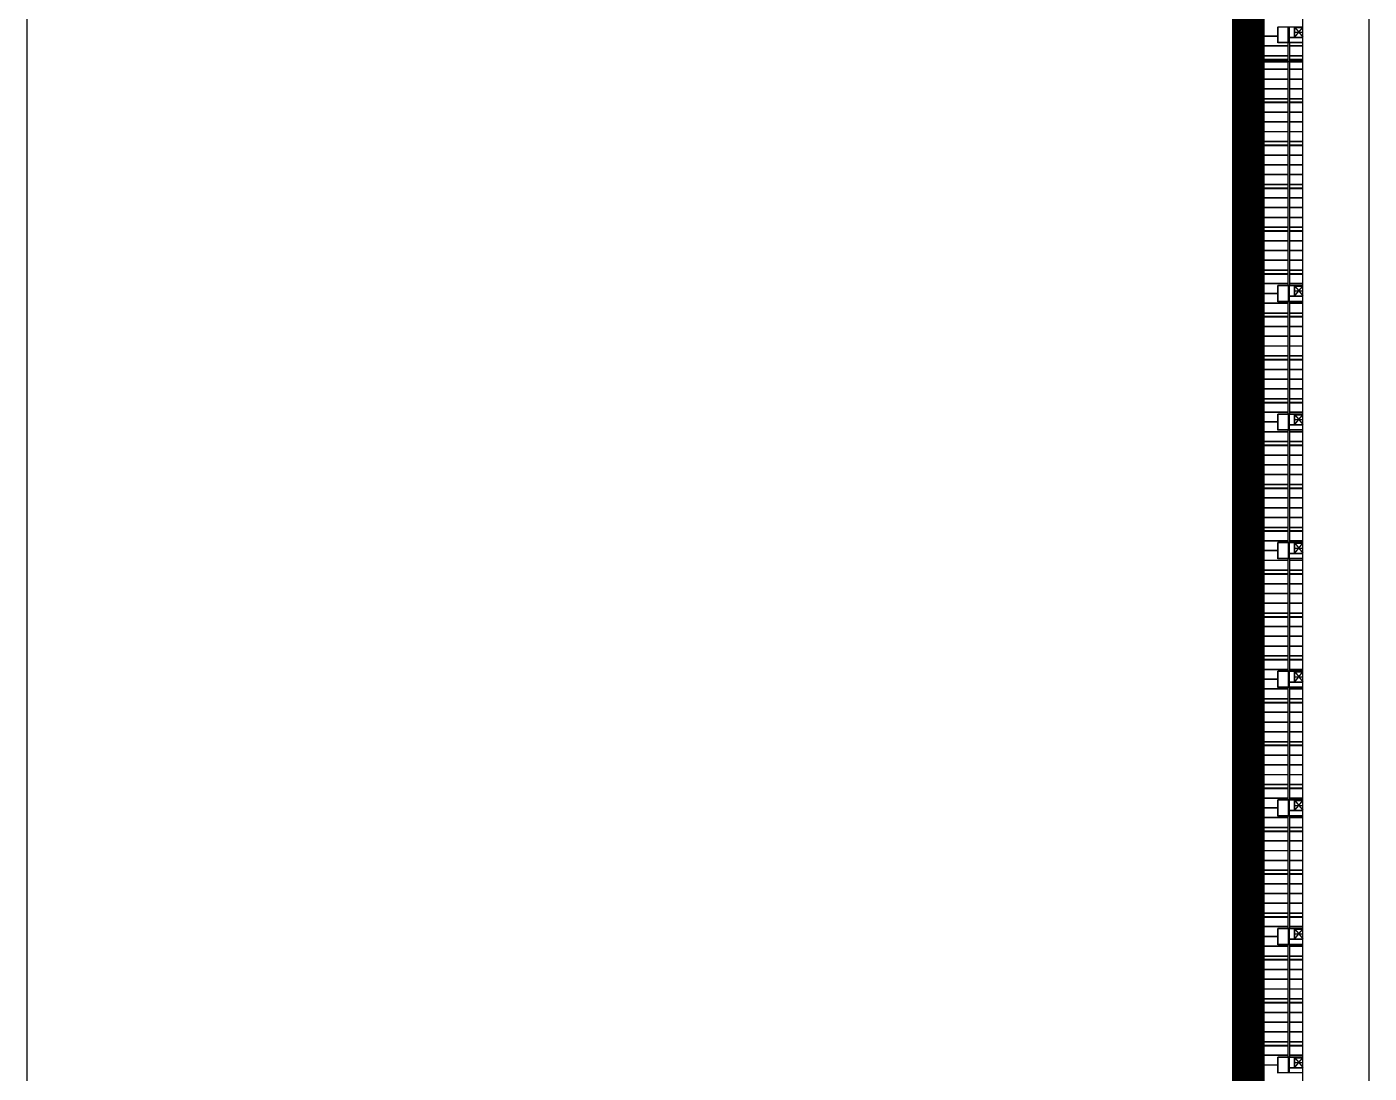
# Model space of a CAD drawing. Header units: millimetres. Extents: x -1 to 12300, y -1929 to 2470.
# Drawn here: x 5583.2 to 5995.7, y -1035.4 to -714 of the extents above; entities that cross this region are included whole.
import ezdxf

# ---------------------------------------------------------------- set-up
doc = ezdxf.new("R2010")
doc.units = ezdxf.units.MM
for name, color, linetype in [('05C', 1, 'Continuous'), ('_alçat', 7, 'Continuous'), ('_alçat2', 7, 'Continuous')]:
    doc.layers.add(name, color=color, linetype=linetype)
doc.layers.add('viewport', color=241, linetype='Continuous', plot=False)

msp = doc.modelspace()

# ---------------------------------------------------------------- hatches: boundary and pattern name
at = {"layer": '_alçat'}
h = msp.add_hatch(dxfattribs=at)
h.set_pattern_fill('ANSI31', color=256, scale=0.09, angle=135)
h.set_pattern_definition([(270, (5957.7267, -700.95593), (0.28575, -1e-16), [])])
h.paths.add_polyline_path([(5953.855, -451.773), (5953.855, -724.613), (5959.622, -724.613), (5959.622, -451.773)])
h = msp.add_hatch(dxfattribs=at)
h.set_pattern_fill('ANSI31', color=256, scale=0.09, angle=45)
h.set_pattern_definition([(180, (5961.5616, -691.58627), (-7e-17, -0.28575), [])])
h.paths.add_polyline_path([(5959.622, -451.773), (5959.622, -724.613), (5963.448, -724.613), (5963.448, -451.773)])
h = msp.add_hatch(dxfattribs=at)
h.set_pattern_fill('ANSI31', color=256, scale=0.09, angle=135)
h.set_pattern_definition([(270, (5957.7267, -753.95069), (0.28575, -8e-17), [])])
h.paths.add_polyline_path([(5953.855, -763.52), (5959.622, -763.52), (5959.622, -724.613), (5953.855, -724.613)])
h = msp.add_hatch(dxfattribs=at)
h.set_pattern_fill('ANSI31', color=256, scale=0.09, angle=45)
h.set_pattern_definition([(180, (5961.5616, -744.58103), (-6e-17, -0.28575), [])])
h.paths.add_polyline_path([(5959.622, -763.52), (5963.448, -763.52), (5963.448, -724.613), (5959.622, -724.613)])
h = msp.add_hatch(dxfattribs=at)
h.set_pattern_fill('ANSI31', color=256, scale=0.09, angle=135)
h.set_pattern_definition([(270, (5957.7267, -793.45068), (0.28575, -8e-17), [])])
h.paths.add_polyline_path([(5953.855, -803.02), (5959.622, -803.02), (5959.622, -763.52), (5953.855, -763.52)])
h = msp.add_hatch(dxfattribs=at)
h.set_pattern_fill('ANSI31', color=256, scale=0.09, angle=45)
h.set_pattern_definition([(180, (5961.5616, -784.08102), (-6e-17, -0.28575), [])])
h.paths.add_polyline_path([(5959.622, -803.02), (5963.448, -803.02), (5963.448, -763.52), (5959.622, -763.52)])
h = msp.add_hatch(dxfattribs=at)
h.set_pattern_fill('ANSI31', color=256, scale=0.09, angle=135)
h.set_pattern_definition([(270, (5957.7267, -832.95067), (0.28575, -8e-17), [])])
h.paths.add_polyline_path([(5953.855, -842.52), (5959.622, -842.52), (5959.622, -803.02), (5953.855, -803.02)])
h = msp.add_hatch(dxfattribs=at)
h.set_pattern_fill('ANSI31', color=256, scale=0.09, angle=45)
h.set_pattern_definition([(180, (5961.5616, -823.581), (-6e-17, -0.28575), [])])
h.paths.add_polyline_path([(5959.622, -842.52), (5963.448, -842.52), (5963.448, -803.02), (5959.622, -803.02)])
h = msp.add_hatch(dxfattribs=at)
h.set_pattern_fill('ANSI31', color=256, scale=0.09, angle=135)
h.set_pattern_definition([(270, (5957.7267, -872.45067), (0.28575, -8e-17), [])])
h.paths.add_polyline_path([(5953.855, -882.02), (5959.622, -882.02), (5959.622, -842.52), (5953.855, -842.52)])
h = msp.add_hatch(dxfattribs=at)
h.set_pattern_fill('ANSI31', color=256, scale=0.09, angle=45)
h.set_pattern_definition([(180, (5961.5616, -863.081), (-6e-17, -0.28575), [])])
h.paths.add_polyline_path([(5959.622, -882.02), (5963.448, -882.02), (5963.448, -842.52), (5959.622, -842.52)])
h = msp.add_hatch(dxfattribs=at)
h.set_pattern_fill('ANSI31', color=256, scale=0.09, angle=135)
h.set_pattern_definition([(270, (5957.7267, -911.95066), (0.28575, -8e-17), [])])
h.paths.add_polyline_path([(5953.855, -921.52), (5959.622, -921.52), (5959.622, -882.02), (5953.855, -882.02)])
h = msp.add_hatch(dxfattribs=at)
h.set_pattern_fill('ANSI31', color=256, scale=0.09, angle=45)
h.set_pattern_definition([(180, (5961.5616, -902.581), (-6e-17, -0.28575), [])])
h.paths.add_polyline_path([(5959.622, -921.52), (5963.448, -921.52), (5963.448, -882.02), (5959.622, -882.02)])
h = msp.add_hatch(dxfattribs=at)
h.set_pattern_fill('ANSI31', color=256, scale=0.09, angle=135)
h.set_pattern_definition([(270, (5957.7267, -951.45065), (0.28575, -8e-17), [])])
h.paths.add_polyline_path([(5953.855, -961.02), (5959.622, -961.02), (5959.622, -921.52), (5953.855, -921.52)])
h = msp.add_hatch(dxfattribs=at)
h.set_pattern_fill('ANSI31', color=256, scale=0.09, angle=45)
h.set_pattern_definition([(180, (5961.5616, -942.081), (-6e-17, -0.28575), [])])
h.paths.add_polyline_path([(5959.622, -961.02), (5963.448, -961.02), (5963.448, -921.52), (5959.622, -921.52)])
h = msp.add_hatch(dxfattribs=at)
h.set_pattern_fill('ANSI31', color=256, scale=0.09, angle=135)
h.set_pattern_definition([(270, (5957.7267, -990.95065), (0.28575, -8e-17), [])])
h.paths.add_polyline_path([(5953.855, -1000.52), (5959.622, -1000.52), (5959.622, -961.02), (5953.855, -961.02)])
h = msp.add_hatch(dxfattribs=at)
h.set_pattern_fill('ANSI31', color=256, scale=0.09, angle=45)
h.set_pattern_definition([(180, (5961.5616, -981.581), (-6e-17, -0.28575), [])])
h.paths.add_polyline_path([(5959.622, -1000.52), (5963.448, -1000.52), (5963.448, -961.02), (5959.622, -961.02)])
h = msp.add_hatch(dxfattribs=at)
h.set_pattern_fill('ANSI31', color=256, scale=0.09, angle=135)
h.set_pattern_definition([(270, (5957.7267, -1030.45064), (0.28575, -8e-17), [])])
h.paths.add_polyline_path([(5953.855, -1040.02), (5959.622, -1040.02), (5959.622, -1000.52), (5953.855, -1000.52)])
h = msp.add_hatch(dxfattribs=at)
h.set_pattern_fill('ANSI31', color=256, scale=0.09, angle=45)
h.set_pattern_definition([(180, (5961.5616, -1021.08098), (-6e-17, -0.28575), [])])
h.paths.add_polyline_path([(5959.622, -1040.02), (5963.448, -1040.02), (5963.448, -1000.52), (5959.622, -1000.52)])

# ---------------------------------------------------------------- linework, layer by layer
at = {"layer": '05C'}
for p, q in [((5975.355, -1295.255), (5975.355, -441.11)), ((5953.855, -724.613), (5975.355, -724.613))]:
    msp.add_line(p, q, dxfattribs=at)
at = {"layer": '_alçat'}
for p, q in [((5971.155, -717.281), (5975.355, -717.281)), ((5972.755, -717.181), (5972.755, -714.069)), ((5972.855, -717.181), (5972.855, -714.169)), ((5972.855, -714.169), (5974.105, -715.675)), ((5972.855, -715.675), (5975.355, -715.675)), ((5972.855, -717.181), (5974.105, -715.675)), ((5974.105, -715.675), (5975.355, -714.169)), ((5974.105, -715.675), (5975.355, -717.181)), ((5972.755, -793.437), (5975.355, -793.437)), ((5972.755, -796.649), (5972.755, -793.537)), ((5972.855, -796.649), (5972.855, -793.637)), ((5972.855, -793.637), (5974.105, -795.143)), ((5972.855, -795.143), (5975.355, -795.143)), ((5972.855, -796.649), (5974.105, -795.143)), ((5974.105, -795.143), (5975.355, -793.637)), ((5974.105, -795.143), (5975.355, -796.649)), ((5971.155, -796.749), (5975.355, -796.749)), ((5972.755, -832.937), (5975.355, -832.937)), ((5972.755, -836.149), (5972.755, -833.037)), ((5972.855, -836.149), (5972.855, -833.137)), ((5972.855, -833.137), (5974.105, -834.643)), ((5974.105, -834.643), (5975.355, -833.137)), ((5971.155, -836.249), (5975.355, -836.249)), ((5972.855, -834.643), (5975.355, -834.643)), ((5972.855, -836.149), (5974.105, -834.643)), ((5974.105, -834.643), (5975.355, -836.149)), ((5972.755, -872.437), (5975.355, -872.437)), ((5972.755, -875.649), (5972.755, -872.537)), ((5972.855, -875.649), (5972.855, -872.637)), ((5972.855, -872.637), (5974.105, -874.143)), ((5972.855, -874.143), (5975.355, -874.143)), ((5972.855, -875.649), (5974.105, -874.143)), ((5974.105, -874.143), (5975.355, -872.637)), ((5974.105, -874.143), (5975.355, -875.649)), ((5971.155, -875.749), (5975.355, -875.749)), ((5971.155, -915.249), (5975.355, -915.249)), ((5972.755, -911.937), (5975.355, -911.937)), ((5972.755, -915.149), (5972.755, -912.037)), ((5972.855, -915.149), (5972.855, -912.137)), ((5972.855, -912.137), (5974.105, -913.643)), ((5972.855, -913.643), (5975.355, -913.643)), ((5972.855, -915.149), (5974.105, -913.643)), ((5974.105, -913.643), (5975.355, -912.137)), ((5974.105, -913.643), (5975.355, -915.149)), ((5972.755, -951.437), (5975.355, -951.437)), ((5972.755, -954.649), (5972.755, -951.537)), ((5972.855, -954.649), (5972.855, -951.637)), ((5972.855, -951.637), (5974.105, -953.143)), ((5974.105, -953.143), (5975.355, -951.637)), ((5971.155, -954.749), (5975.355, -954.749)), ((5972.855, -953.143), (5975.355, -953.143)), ((5972.855, -954.649), (5974.105, -953.143)), ((5974.105, -953.143), (5975.355, -954.649)), ((5972.755, -990.937), (5975.355, -990.937)), ((5972.755, -994.149), (5972.755, -991.037)), ((5972.855, -994.149), (5972.855, -991.137)), ((5972.855, -991.137), (5974.105, -992.643)), ((5972.855, -992.643), (5975.355, -992.643)), ((5972.855, -994.149), (5974.105, -992.643)), ((5974.105, -992.643), (5975.355, -991.137)), ((5974.105, -992.643), (5975.355, -994.149)), ((5971.155, -994.249), (5975.355, -994.249)), ((5972.755, -1030.437), (5975.355, -1030.437)), ((5972.755, -1033.649), (5972.755, -1030.537)), ((5972.855, -1033.649), (5972.855, -1030.637)), ((5972.855, -1030.637), (5974.105, -1032.143)), ((5974.105, -1032.143), (5975.355, -1030.637)), ((5971.155, -1033.749), (5975.355, -1033.749)), ((5972.855, -1032.143), (5975.355, -1032.143)), ((5972.855, -1033.649), (5974.105, -1032.143)), ((5974.105, -1032.143), (5975.355, -1033.649))]:
    msp.add_line(p, q, dxfattribs=at)
at = {"layer": '_alçat2'}
for p, q in [((5953.855, -724.613), (5953.855, -451.773)), ((5959.622, -724.613), (5959.622, -451.773)), ((5963.448, -724.613), (5963.448, -451.773)), ((5967.655, -716.887), (5963.448, -716.887)), ((5967.655, -716.937), (5963.448, -716.937)), ((5967.655, -716.987), (5963.448, -716.987)), ((5967.655, -718.969), (5967.655, -713.969)), ((5975.355, -714.069), (5967.755, -714.069)), ((5967.755, -718.869), (5967.755, -714.069)), ((5970.855, -714.069), (5970.855, -718.869)), ((5970.855, -718.869), (5970.855, -714.069)), ((5971.155, -714.069), (5971.155, -718.869)), ((5971.155, -717.181), (5975.355, -717.181)), ((5972.855, -714.069), (5975.355, -714.069)), ((5972.855, -714.169), (5975.355, -714.169)), ((5970.855, -719.879), (5963.448, -719.879)), ((5970.855, -719.929), (5963.448, -719.929)), ((5970.855, -719.979), (5963.448, -719.979)), ((5975.355, -718.969), (5967.655, -718.969)), ((5975.355, -718.869), (5967.755, -718.869)), ((5970.855, -724.613), (5970.855, -718.969)), ((5971.355, -724.613), (5971.355, -718.969)), ((5975.355, -719.879), (5971.355, -719.879)), ((5975.355, -719.929), (5971.355, -719.929)), ((5975.355, -719.979), (5971.355, -719.979)), ((5953.855, -763.52), (5953.855, -724.02)), ((5959.622, -763.52), (5959.622, -724.02)), ((5970.855, -722.92), (5963.448, -722.92)), ((5970.855, -723.02), (5963.448, -723.02)), ((5963.448, -763.52), (5963.448, -724.02)), ((5963.448, -724.02), (5963.448, -724.02)), ((5970.855, -724.02), (5963.448, -724.02)), ((5963.448, -724.02), (5970.855, -724.02)), ((5963.448, -724.12), (5970.855, -724.12)), ((5970.855, -724.513), (5963.448, -724.513)), ((5970.855, -724.613), (5963.448, -724.613)), ((5963.448, -724.713), (5970.855, -724.713)), ((5970.855, -753.937), (5970.855, -724.02)), ((5975.355, -722.92), (5971.355, -722.92)), ((5975.355, -723.02), (5971.355, -723.02)), ((5971.355, -758.937), (5971.355, -724.02)), ((5975.355, -724.02), (5971.355, -724.02)), ((5971.355, -724.02), (5975.355, -724.02)), ((5971.355, -724.12), (5975.355, -724.12)), ((5975.355, -724.513), (5971.355, -724.513)), ((5975.355, -724.613), (5971.355, -724.613)), ((5971.355, -724.713), (5975.355, -724.713)), ((5970.855, -727.062), (5963.448, -727.062)), ((5970.855, -727.112), (5963.448, -727.112)), ((5970.855, -727.162), (5963.448, -727.162)), ((5970.855, -730.054), (5963.448, -730.054)), ((5970.855, -730.104), (5963.448, -730.104)), ((5975.355, -727.062), (5971.355, -727.062)), ((5975.355, -727.112), (5971.355, -727.112)), ((5975.355, -727.162), (5971.355, -727.162)), ((5975.355, -730.054), (5971.355, -730.054)), ((5975.355, -730.104), (5971.355, -730.104)), ((5970.855, -730.154), (5963.448, -730.154)), ((5970.855, -733.045), (5963.448, -733.045)), ((5970.855, -733.095), (5963.448, -733.095)), ((5970.855, -733.145), (5963.448, -733.145)), ((5975.355, -730.154), (5971.355, -730.154)), ((5975.355, -733.045), (5971.355, -733.045)), ((5975.355, -733.095), (5971.355, -733.095)), ((5975.355, -733.145), (5971.355, -733.145)), ((5970.855, -736.087), (5963.448, -736.087)), ((5970.855, -736.187), (5963.448, -736.187)), ((5970.855, -737.187), (5963.448, -737.187)), ((5963.448, -737.287), (5970.855, -737.287)), ((5975.355, -736.087), (5971.355, -736.087)), ((5975.355, -736.187), (5971.355, -736.187)), ((5975.355, -737.187), (5971.355, -737.187)), ((5971.355, -737.287), (5975.355, -737.287)), ((5970.855, -740.229), (5963.448, -740.229)), ((5970.855, -740.279), (5963.448, -740.279)), ((5970.855, -740.329), (5963.448, -740.329)), ((5975.355, -740.229), (5971.355, -740.229)), ((5975.355, -740.279), (5971.355, -740.279)), ((5975.355, -740.329), (5971.355, -740.329)), ((5970.855, -743.22), (5963.448, -743.22)), ((5970.855, -743.27), (5963.448, -743.27)), ((5970.855, -743.32), (5963.448, -743.32)), ((5970.855, -746.212), (5963.448, -746.212)), ((5970.855, -746.262), (5963.448, -746.262)), ((5970.855, -746.312), (5963.448, -746.312)), ((5975.355, -743.22), (5971.355, -743.22)), ((5975.355, -743.27), (5971.355, -743.27)), ((5975.355, -743.32), (5971.355, -743.32)), ((5975.355, -746.212), (5971.355, -746.212)), ((5975.355, -746.262), (5971.355, -746.262)), ((5975.355, -746.312), (5971.355, -746.312)), ((5970.855, -749.254), (5963.448, -749.254)), ((5970.855, -749.354), (5963.448, -749.354)), ((5970.855, -750.354), (5963.448, -750.354)), ((5963.448, -750.354), (5970.855, -750.354)), ((5963.448, -750.454), (5970.855, -750.454)), ((5975.355, -749.254), (5971.355, -749.254)), ((5975.355, -749.354), (5971.355, -749.354)), ((5975.355, -750.354), (5971.355, -750.354)), ((5971.355, -750.354), (5975.355, -750.354)), ((5971.355, -750.454), (5975.355, -750.454)), ((5970.855, -753.395), (5963.448, -753.395)), ((5970.855, -753.445), (5963.448, -753.445)), ((5970.855, -753.495), (5963.448, -753.495)), ((5970.855, -763.52), (5970.855, -753.937)), ((5975.355, -753.395), (5971.355, -753.395)), ((5975.355, -753.445), (5971.355, -753.445)), ((5975.355, -753.495), (5971.355, -753.495)), ((5970.855, -756.387), (5963.448, -756.387)), ((5970.855, -756.437), (5963.448, -756.437)), ((5970.855, -756.487), (5963.448, -756.487)), ((5975.355, -756.387), (5971.355, -756.387)), ((5975.355, -756.437), (5971.355, -756.437)), ((5975.355, -756.487), (5971.355, -756.487)), ((5971.355, -763.52), (5971.355, -758.937)), ((5970.855, -759.379), (5963.448, -759.379)), ((5970.855, -759.429), (5963.448, -759.429)), ((5970.855, -759.479), (5963.448, -759.479)), ((5970.855, -762.42), (5963.448, -762.42)), ((5970.855, -762.52), (5963.448, -762.52)), ((5970.855, -762.52), (5963.448, -762.52)), ((5975.355, -759.379), (5971.355, -759.379)), ((5975.355, -759.429), (5971.355, -759.429)), ((5975.355, -759.479), (5971.355, -759.479)), ((5975.355, -762.42), (5971.355, -762.42)), ((5975.355, -762.52), (5971.355, -762.52)), ((5975.355, -762.52), (5971.355, -762.52)), ((5953.855, -803.02), (5953.855, -763.52)), ((5959.622, -803.02), (5959.622, -763.52)), ((5963.448, -803.02), (5963.448, -763.52)), ((5963.448, -763.52), (5963.448, -763.52)), ((5970.855, -763.52), (5963.448, -763.52)), ((5963.448, -763.62), (5970.855, -763.62)), ((5970.855, -766.562), (5963.448, -766.562)), ((5970.855, -766.612), (5963.448, -766.612)), ((5970.855, -766.662), (5963.448, -766.662)), ((5970.855, -793.437), (5970.855, -763.52)), ((5975.355, -763.52), (5971.355, -763.52)), ((5971.355, -793.437), (5971.355, -763.52)), ((5971.355, -763.62), (5975.355, -763.62)), ((5975.355, -766.562), (5971.355, -766.562)), ((5975.355, -766.612), (5971.355, -766.612)), ((5975.355, -766.662), (5971.355, -766.662)), ((5970.855, -769.554), (5963.448, -769.554)), ((5970.855, -769.604), (5963.448, -769.604)), ((5970.855, -769.654), (5963.448, -769.654)), ((5975.355, -769.554), (5971.355, -769.554)), ((5975.355, -769.604), (5971.355, -769.604)), ((5975.355, -769.654), (5971.355, -769.654)), ((5970.855, -772.545), (5963.448, -772.545)), ((5970.855, -772.595), (5963.448, -772.595)), ((5970.855, -772.645), (5963.448, -772.645)), ((5975.355, -772.545), (5971.355, -772.545)), ((5975.355, -772.595), (5971.355, -772.595)), ((5975.355, -772.645), (5971.355, -772.645)), ((5970.855, -775.587), (5963.448, -775.587)), ((5970.855, -775.687), (5963.448, -775.687)), ((5970.855, -776.687), (5963.448, -776.687)), ((5963.448, -776.787), (5970.855, -776.787)), ((5975.355, -775.587), (5971.355, -775.587)), ((5975.355, -775.687), (5971.355, -775.687)), ((5975.355, -776.687), (5971.355, -776.687)), ((5971.355, -776.787), (5975.355, -776.787)), ((5970.855, -779.729), (5963.448, -779.729)), ((5970.855, -779.779), (5963.448, -779.779)), ((5970.855, -779.829), (5963.448, -779.829)), ((5970.855, -782.72), (5963.448, -782.72)), ((5970.855, -782.77), (5963.448, -782.77)), ((5970.855, -782.82), (5963.448, -782.82)), ((5975.355, -779.729), (5971.355, -779.729)), ((5975.355, -779.779), (5971.355, -779.779)), ((5975.355, -779.829), (5971.355, -779.829)), ((5975.355, -782.72), (5971.355, -782.72)), ((5975.355, -782.77), (5971.355, -782.77)), ((5975.355, -782.82), (5971.355, -782.82)), ((5970.855, -785.712), (5963.448, -785.712)), ((5970.855, -785.762), (5963.448, -785.762)), ((5970.855, -785.812), (5963.448, -785.812)), ((5975.355, -785.712), (5971.355, -785.712)), ((5975.355, -785.762), (5971.355, -785.762)), ((5975.355, -785.812), (5971.355, -785.812)), ((5970.855, -788.754), (5963.448, -788.754)), ((5970.855, -788.854), (5963.448, -788.854)), ((5970.855, -789.854), (5963.448, -789.854)), ((5963.448, -789.854), (5970.855, -789.854)), ((5963.448, -789.954), (5970.855, -789.954)), ((5975.355, -788.754), (5971.355, -788.754)), ((5975.355, -788.854), (5971.355, -788.854)), ((5975.355, -789.854), (5971.355, -789.854)), ((5971.355, -789.854), (5975.355, -789.854)), ((5971.355, -789.954), (5975.355, -789.954)), ((5970.855, -792.895), (5963.448, -792.895)), ((5970.855, -792.945), (5963.448, -792.945)), ((5970.855, -792.995), (5963.448, -792.995)), ((5967.655, -795.887), (5963.448, -795.887)), ((5967.655, -795.937), (5963.448, -795.937)), ((5967.655, -795.987), (5963.448, -795.987)), ((5975.355, -793.437), (5967.655, -793.437)), ((5967.655, -798.437), (5967.655, -793.437)), ((5975.355, -793.537), (5967.755, -793.537)), ((5967.755, -798.337), (5967.755, -793.537)), ((5970.855, -793.537), (5970.855, -798.337)), ((5971.155, -793.537), (5971.155, -798.337)), ((5975.355, -792.895), (5971.355, -792.895)), ((5975.355, -792.945), (5971.355, -792.945)), ((5975.355, -792.995), (5971.355, -792.995)), ((5972.855, -793.537), (5975.355, -793.537)), ((5972.855, -793.637), (5975.355, -793.637)), ((5970.855, -798.879), (5963.448, -798.879)), ((5970.855, -798.929), (5963.448, -798.929)), ((5970.855, -798.979), (5963.448, -798.979)), ((5975.355, -798.437), (5967.655, -798.437)), ((5975.355, -798.337), (5967.755, -798.337)), ((5970.855, -803.02), (5970.855, -798.437)), ((5971.155, -796.649), (5975.355, -796.649)), ((5971.355, -803.02), (5971.355, -798.437)), ((5975.355, -798.879), (5971.355, -798.879)), ((5975.355, -798.929), (5971.355, -798.929)), ((5975.355, -798.979), (5971.355, -798.979)), ((5953.855, -842.52), (5953.855, -803.02)), ((5959.622, -842.52), (5959.622, -803.02)), ((5970.855, -801.92), (5963.448, -801.92)), ((5970.855, -802.02), (5963.448, -802.02)), ((5970.855, -802.02), (5963.448, -802.02)), ((5963.448, -842.52), (5963.448, -803.02)), ((5963.448, -803.02), (5963.448, -803.02)), ((5970.855, -803.02), (5963.448, -803.02)), ((5963.448, -803.12), (5970.855, -803.12)), ((5970.855, -832.937), (5970.855, -803.02)), ((5975.355, -801.92), (5971.355, -801.92)), ((5975.355, -802.02), (5971.355, -802.02)), ((5975.355, -802.02), (5971.355, -802.02)), ((5975.355, -803.02), (5971.355, -803.02)), ((5971.355, -832.937), (5971.355, -803.02)), ((5971.355, -803.12), (5975.355, -803.12)), ((5970.855, -806.062), (5963.448, -806.062)), ((5970.855, -806.112), (5963.448, -806.112)), ((5970.855, -806.162), (5963.448, -806.162)), ((5975.355, -806.062), (5971.355, -806.062)), ((5975.355, -806.112), (5971.355, -806.112)), ((5975.355, -806.162), (5971.355, -806.162)), ((5970.855, -809.054), (5963.448, -809.054)), ((5970.855, -809.104), (5963.448, -809.104)), ((5970.855, -809.154), (5963.448, -809.154)), ((5970.855, -812.045), (5963.448, -812.045)), ((5970.855, -812.095), (5963.448, -812.095)), ((5970.855, -812.145), (5963.448, -812.145)), ((5975.355, -809.054), (5971.355, -809.054)), ((5975.355, -809.104), (5971.355, -809.104)), ((5975.355, -809.154), (5971.355, -809.154)), ((5975.355, -812.045), (5971.355, -812.045)), ((5975.355, -812.095), (5971.355, -812.095)), ((5975.355, -812.145), (5971.355, -812.145)), ((5970.855, -815.087), (5963.448, -815.087)), ((5970.855, -815.187), (5963.448, -815.187)), ((5970.855, -816.187), (5963.448, -816.187)), ((5963.448, -816.287), (5970.855, -816.287)), ((5975.355, -815.087), (5971.355, -815.087)), ((5975.355, -815.187), (5971.355, -815.187)), ((5975.355, -816.187), (5971.355, -816.187)), ((5971.355, -816.287), (5975.355, -816.287)), ((5970.855, -819.229), (5963.448, -819.229)), ((5970.855, -819.279), (5963.448, -819.279)), ((5970.855, -819.329), (5963.448, -819.329)), ((5975.355, -819.229), (5971.355, -819.229)), ((5975.355, -819.279), (5971.355, -819.279)), ((5975.355, -819.329), (5971.355, -819.329)), ((5970.855, -822.22), (5963.448, -822.22)), ((5970.855, -822.27), (5963.448, -822.27)), ((5970.855, -822.32), (5963.448, -822.32)), ((5975.355, -822.22), (5971.355, -822.22)), ((5975.355, -822.27), (5971.355, -822.27)), ((5975.355, -822.32), (5971.355, -822.32)), ((5970.855, -825.212), (5963.448, -825.212)), ((5970.855, -825.262), (5963.448, -825.262)), ((5970.855, -825.312), (5963.448, -825.312)), ((5970.855, -828.254), (5963.448, -828.254)), ((5970.855, -828.354), (5963.448, -828.354)), ((5975.355, -825.212), (5971.355, -825.212)), ((5975.355, -825.262), (5971.355, -825.262)), ((5975.355, -825.312), (5971.355, -825.312)), ((5975.355, -828.254), (5971.355, -828.254)), ((5975.355, -828.354), (5971.355, -828.354)), ((5970.855, -829.354), (5963.448, -829.354)), ((5963.448, -829.354), (5970.855, -829.354)), ((5963.448, -829.454), (5970.855, -829.454)), ((5970.855, -832.395), (5963.448, -832.395)), ((5970.855, -832.445), (5963.448, -832.445)), ((5970.855, -832.495), (5963.448, -832.495)), ((5975.355, -832.937), (5967.655, -832.937)), ((5967.655, -837.937), (5967.655, -832.937)), ((5975.355, -833.037), (5967.755, -833.037)), ((5967.755, -837.837), (5967.755, -833.037)), ((5970.855, -833.037), (5970.855, -837.837)), ((5971.155, -833.037), (5971.155, -837.837)), ((5975.355, -829.354), (5971.355, -829.354)), ((5971.355, -829.354), (5975.355, -829.354)), ((5971.355, -829.454), (5975.355, -829.454)), ((5975.355, -832.395), (5971.355, -832.395)), ((5975.355, -832.445), (5971.355, -832.445)), ((5975.355, -832.495), (5971.355, -832.495)), ((5972.855, -833.037), (5975.355, -833.037)), ((5972.855, -833.137), (5975.355, -833.137)), ((5967.655, -835.387), (5963.448, -835.387)), ((5967.655, -835.437), (5963.448, -835.437)), ((5967.655, -835.487), (5963.448, -835.487)), ((5971.155, -836.149), (5975.355, -836.149)), ((5970.855, -838.379), (5963.448, -838.379)), ((5970.855, -838.429), (5963.448, -838.429)), ((5970.855, -838.479), (5963.448, -838.479)), ((5970.855, -841.42), (5963.448, -841.42)), ((5975.355, -837.937), (5967.655, -837.937)), ((5975.355, -837.837), (5967.755, -837.837)), ((5970.855, -842.52), (5970.855, -837.937)), ((5971.355, -842.52), (5971.355, -837.937)), ((5975.355, -838.379), (5971.355, -838.379)), ((5975.355, -838.429), (5971.355, -838.429)), ((5975.355, -838.479), (5971.355, -838.479)), ((5975.355, -841.42), (5971.355, -841.42)), ((5953.855, -882.02), (5953.855, -842.52)), ((5959.622, -882.02), (5959.622, -842.52)), ((5970.855, -841.52), (5963.448, -841.52)), ((5970.855, -841.52), (5963.448, -841.52)), ((5963.448, -882.02), (5963.448, -842.52)), ((5963.448, -842.52), (5963.448, -842.52)), ((5970.855, -842.52), (5963.448, -842.52)), ((5963.448, -842.62), (5970.855, -842.62)), ((5970.855, -845.562), (5963.448, -845.562)), ((5970.855, -845.612), (5963.448, -845.612)), ((5970.855, -872.437), (5970.855, -842.52)), ((5975.355, -841.52), (5971.355, -841.52)), ((5975.355, -841.52), (5971.355, -841.52)), ((5975.355, -842.52), (5971.355, -842.52)), ((5971.355, -872.437), (5971.355, -842.52)), ((5971.355, -842.62), (5975.355, -842.62)), ((5975.355, -845.562), (5971.355, -845.562)), ((5975.355, -845.612), (5971.355, -845.612)), ((5970.855, -845.662), (5963.448, -845.662)), ((5970.855, -848.554), (5963.448, -848.554)), ((5970.855, -848.604), (5963.448, -848.604)), ((5970.855, -848.654), (5963.448, -848.654)), ((5975.355, -845.662), (5971.355, -845.662)), ((5975.355, -848.554), (5971.355, -848.554)), ((5975.355, -848.604), (5971.355, -848.604)), ((5975.355, -848.654), (5971.355, -848.654)), ((5970.855, -851.545), (5963.448, -851.545)), ((5970.855, -851.595), (5963.448, -851.595)), ((5970.855, -851.645), (5963.448, -851.645)), ((5975.355, -851.545), (5971.355, -851.545)), ((5975.355, -851.595), (5971.355, -851.595)), ((5975.355, -851.645), (5971.355, -851.645)), ((5970.855, -854.587), (5963.448, -854.587)), ((5970.855, -854.687), (5963.448, -854.687)), ((5970.855, -855.687), (5963.448, -855.687)), ((5963.448, -855.787), (5970.855, -855.787)), ((5975.355, -854.587), (5971.355, -854.587)), ((5975.355, -854.687), (5971.355, -854.687)), ((5975.355, -855.687), (5971.355, -855.687)), ((5971.355, -855.787), (5975.355, -855.787)), ((5970.855, -858.729), (5963.448, -858.729)), ((5970.855, -858.779), (5963.448, -858.779)), ((5970.855, -858.829), (5963.448, -858.829)), ((5970.855, -861.72), (5963.448, -861.72)), ((5970.855, -861.77), (5963.448, -861.77)), ((5970.855, -861.82), (5963.448, -861.82)), ((5975.355, -858.729), (5971.355, -858.729)), ((5975.355, -858.779), (5971.355, -858.779)), ((5975.355, -858.829), (5971.355, -858.829)), ((5975.355, -861.72), (5971.355, -861.72)), ((5975.355, -861.77), (5971.355, -861.77)), ((5975.355, -861.82), (5971.355, -861.82)), ((5970.855, -864.712), (5963.448, -864.712)), ((5970.855, -864.762), (5963.448, -864.762)), ((5970.855, -864.812), (5963.448, -864.812)), ((5975.355, -864.712), (5971.355, -864.712)), ((5975.355, -864.762), (5971.355, -864.762)), ((5975.355, -864.812), (5971.355, -864.812)), ((5970.855, -867.754), (5963.448, -867.754)), ((5970.855, -867.854), (5963.448, -867.854)), ((5970.855, -868.854), (5963.448, -868.854)), ((5963.448, -868.854), (5970.855, -868.854)), ((5963.448, -868.954), (5970.855, -868.954)), ((5975.355, -867.754), (5971.355, -867.754)), ((5975.355, -867.854), (5971.355, -867.854)), ((5975.355, -868.854), (5971.355, -868.854)), ((5971.355, -868.854), (5975.355, -868.854)), ((5971.355, -868.954), (5975.355, -868.954)), ((5970.855, -871.895), (5963.448, -871.895)), ((5970.855, -871.945), (5963.448, -871.945)), ((5970.855, -871.995), (5963.448, -871.995)), ((5975.355, -872.437), (5967.655, -872.437)), ((5967.655, -877.437), (5967.655, -872.437)), ((5975.355, -872.537), (5967.755, -872.537)), ((5967.755, -877.337), (5967.755, -872.537)), ((5970.855, -872.537), (5970.855, -877.337)), ((5971.155, -872.537), (5971.155, -877.337)), ((5975.355, -871.895), (5971.355, -871.895)), ((5975.355, -871.945), (5971.355, -871.945)), ((5975.355, -871.995), (5971.355, -871.995)), ((5972.855, -872.537), (5975.355, -872.537)), ((5972.855, -872.637), (5975.355, -872.637)), ((5967.655, -874.887), (5963.448, -874.887)), ((5967.655, -874.937), (5963.448, -874.937)), ((5967.655, -874.987), (5963.448, -874.987)), ((5970.855, -877.879), (5963.448, -877.879)), ((5970.855, -877.929), (5963.448, -877.929)), ((5970.855, -877.979), (5963.448, -877.979)), ((5975.355, -877.437), (5967.655, -877.437)), ((5975.355, -877.337), (5967.755, -877.337)), ((5970.855, -882.02), (5970.855, -877.437)), ((5971.155, -875.649), (5975.355, -875.649)), ((5971.355, -882.02), (5971.355, -877.437)), ((5975.355, -877.879), (5971.355, -877.879)), ((5975.355, -877.929), (5971.355, -877.929)), ((5975.355, -877.979), (5971.355, -877.979)), ((5953.855, -921.52), (5953.855, -882.02)), ((5959.622, -921.52), (5959.622, -882.02)), ((5970.855, -880.92), (5963.448, -880.92)), ((5970.855, -881.02), (5963.448, -881.02)), ((5970.855, -881.02), (5963.448, -881.02)), ((5963.448, -921.52), (5963.448, -882.02)), ((5963.448, -882.02), (5963.448, -882.02)), ((5970.855, -882.02), (5963.448, -882.02)), ((5963.448, -882.12), (5970.855, -882.12)), ((5970.855, -911.937), (5970.855, -882.02)), ((5975.355, -880.92), (5971.355, -880.92)), ((5975.355, -881.02), (5971.355, -881.02)), ((5975.355, -881.02), (5971.355, -881.02)), ((5975.355, -882.02), (5971.355, -882.02)), ((5971.355, -911.937), (5971.355, -882.02)), ((5971.355, -882.12), (5975.355, -882.12)), ((5970.855, -885.062), (5963.448, -885.062)), ((5970.855, -885.112), (5963.448, -885.112)), ((5970.855, -885.162), (5963.448, -885.162)), ((5975.355, -885.062), (5971.355, -885.062)), ((5975.355, -885.112), (5971.355, -885.112)), ((5975.355, -885.162), (5971.355, -885.162)), ((5970.855, -888.054), (5963.448, -888.054)), ((5970.855, -888.104), (5963.448, -888.104)), ((5970.855, -888.154), (5963.448, -888.154)), ((5975.355, -888.054), (5971.355, -888.054)), ((5975.355, -888.104), (5971.355, -888.104)), ((5975.355, -888.154), (5971.355, -888.154)), ((5970.855, -891.045), (5963.448, -891.045)), ((5970.855, -891.095), (5963.448, -891.095)), ((5970.855, -891.145), (5963.448, -891.145)), ((5970.855, -894.087), (5963.448, -894.087)), ((5970.855, -894.187), (5963.448, -894.187)), ((5975.355, -891.045), (5971.355, -891.045)), ((5975.355, -891.095), (5971.355, -891.095)), ((5975.355, -891.145), (5971.355, -891.145)), ((5975.355, -894.087), (5971.355, -894.087)), ((5975.355, -894.187), (5971.355, -894.187)), ((5970.855, -895.187), (5963.448, -895.187)), ((5963.448, -895.287), (5970.855, -895.287)), ((5970.855, -898.229), (5963.448, -898.229)), ((5970.855, -898.279), (5963.448, -898.279)), ((5970.855, -898.329), (5963.448, -898.329)), ((5975.355, -895.187), (5971.355, -895.187)), ((5971.355, -895.287), (5975.355, -895.287)), ((5975.355, -898.229), (5971.355, -898.229)), ((5975.355, -898.279), (5971.355, -898.279)), ((5975.355, -898.329), (5971.355, -898.329)), ((5970.855, -901.22), (5963.448, -901.22)), ((5970.855, -901.27), (5963.448, -901.27)), ((5970.855, -901.32), (5963.448, -901.32)), ((5975.355, -901.22), (5971.355, -901.22)), ((5975.355, -901.27), (5971.355, -901.27)), ((5975.355, -901.32), (5971.355, -901.32)), ((5970.855, -904.212), (5963.448, -904.212)), ((5970.855, -904.262), (5963.448, -904.262)), ((5970.855, -904.312), (5963.448, -904.312)), ((5970.855, -907.254), (5963.448, -907.254)), ((5970.855, -907.354), (5963.448, -907.354)), ((5975.355, -904.212), (5971.355, -904.212)), ((5975.355, -904.262), (5971.355, -904.262)), ((5975.355, -904.312), (5971.355, -904.312)), ((5975.355, -907.254), (5971.355, -907.254)), ((5975.355, -907.354), (5971.355, -907.354)), ((5970.855, -908.354), (5963.448, -908.354)), ((5963.448, -908.354), (5970.855, -908.354)), ((5963.448, -908.454), (5970.855, -908.454)), ((5970.855, -911.395), (5963.448, -911.395)), ((5970.855, -911.445), (5963.448, -911.445)), ((5970.855, -911.495), (5963.448, -911.495)), ((5975.355, -908.354), (5971.355, -908.354)), ((5971.355, -908.354), (5975.355, -908.354)), ((5971.355, -908.454), (5975.355, -908.454)), ((5975.355, -911.395), (5971.355, -911.395)), ((5975.355, -911.445), (5971.355, -911.445)), ((5975.355, -911.495), (5971.355, -911.495)), ((5967.655, -914.387), (5963.448, -914.387)), ((5967.655, -914.437), (5963.448, -914.437)), ((5967.655, -914.487), (5963.448, -914.487)), ((5975.355, -911.937), (5967.655, -911.937)), ((5967.655, -916.937), (5967.655, -911.937)), ((5975.355, -912.037), (5967.755, -912.037)), ((5967.755, -916.837), (5967.755, -912.037)), ((5970.855, -912.037), (5970.855, -916.837)), ((5971.155, -912.037), (5971.155, -916.837)), ((5971.155, -915.149), (5975.355, -915.149)), ((5972.855, -912.037), (5975.355, -912.037)), ((5972.855, -912.137), (5975.355, -912.137)), ((5970.855, -917.379), (5963.448, -917.379)), ((5970.855, -917.429), (5963.448, -917.429)), ((5970.855, -917.479), (5963.448, -917.479)), ((5975.355, -916.937), (5967.655, -916.937)), ((5975.355, -916.837), (5967.755, -916.837)), ((5970.855, -921.52), (5970.855, -916.937)), ((5971.355, -921.52), (5971.355, -916.937)), ((5975.355, -917.379), (5971.355, -917.379)), ((5975.355, -917.429), (5971.355, -917.429)), ((5975.355, -917.479), (5971.355, -917.479)), ((5953.855, -961.02), (5953.855, -921.52)), ((5959.622, -961.02), (5959.622, -921.52)), ((5970.855, -920.42), (5963.448, -920.42)), ((5970.855, -920.52), (5963.448, -920.52)), ((5970.855, -920.52), (5963.448, -920.52)), ((5963.448, -961.02), (5963.448, -921.52)), ((5963.448, -921.52), (5963.448, -921.52)), ((5970.855, -921.52), (5963.448, -921.52)), ((5963.448, -921.62), (5970.855, -921.62)), ((5970.855, -951.437), (5970.855, -921.52)), ((5975.355, -920.42), (5971.355, -920.42)), ((5975.355, -920.52), (5971.355, -920.52)), ((5975.355, -920.52), (5971.355, -920.52)), ((5975.355, -921.52), (5971.355, -921.52)), ((5971.355, -951.437), (5971.355, -921.52)), ((5971.355, -921.62), (5975.355, -921.62)), ((5970.855, -924.562), (5963.448, -924.562)), ((5970.855, -924.612), (5963.448, -924.612)), ((5970.855, -924.662), (5963.448, -924.662)), ((5970.855, -927.554), (5963.448, -927.554)), ((5970.855, -927.604), (5963.448, -927.604)), ((5970.855, -927.654), (5963.448, -927.654)), ((5975.355, -924.562), (5971.355, -924.562)), ((5975.355, -924.612), (5971.355, -924.612)), ((5975.355, -924.662), (5971.355, -924.662)), ((5975.355, -927.554), (5971.355, -927.554)), ((5975.355, -927.604), (5971.355, -927.604)), ((5975.355, -927.654), (5971.355, -927.654)), ((5970.855, -930.545), (5963.448, -930.545)), ((5970.855, -930.595), (5963.448, -930.595)), ((5970.855, -930.645), (5963.448, -930.645)), ((5975.355, -930.545), (5971.355, -930.545)), ((5975.355, -930.595), (5971.355, -930.595)), ((5975.355, -930.645), (5971.355, -930.645)), ((5970.855, -933.587), (5963.448, -933.587)), ((5970.855, -933.687), (5963.448, -933.687)), ((5970.855, -934.687), (5963.448, -934.687)), ((5963.448, -934.787), (5970.855, -934.787)), ((5975.355, -933.587), (5971.355, -933.587)), ((5975.355, -933.687), (5971.355, -933.687)), ((5975.355, -934.687), (5971.355, -934.687)), ((5971.355, -934.787), (5975.355, -934.787)), ((5970.855, -937.729), (5963.448, -937.729)), ((5970.855, -937.779), (5963.448, -937.779)), ((5970.855, -937.829), (5963.448, -937.829)), ((5975.355, -937.729), (5971.355, -937.729)), ((5975.355, -937.779), (5971.355, -937.779)), ((5975.355, -937.829), (5971.355, -937.829)), ((5970.855, -940.72), (5963.448, -940.72)), ((5970.855, -940.77), (5963.448, -940.77)), ((5970.855, -940.82), (5963.448, -940.82)), ((5970.855, -943.712), (5963.448, -943.712)), ((5970.855, -943.762), (5963.448, -943.762)), ((5970.855, -943.812), (5963.448, -943.812)), ((5975.355, -940.72), (5971.355, -940.72)), ((5975.355, -940.77), (5971.355, -940.77)), ((5975.355, -940.82), (5971.355, -940.82)), ((5975.355, -943.712), (5971.355, -943.712)), ((5975.355, -943.762), (5971.355, -943.762)), ((5975.355, -943.812), (5971.355, -943.812)), ((5970.855, -946.754), (5963.448, -946.754)), ((5970.855, -946.854), (5963.448, -946.854)), ((5970.855, -947.854), (5963.448, -947.854)), ((5963.448, -947.854), (5970.855, -947.854)), ((5963.448, -947.954), (5970.855, -947.954)), ((5975.355, -946.754), (5971.355, -946.754)), ((5975.355, -946.854), (5971.355, -946.854)), ((5975.355, -947.854), (5971.355, -947.854)), ((5971.355, -947.854), (5975.355, -947.854)), ((5971.355, -947.954), (5975.355, -947.954)), ((5970.855, -950.895), (5963.448, -950.895)), ((5970.855, -950.945), (5963.448, -950.945)), ((5970.855, -950.995), (5963.448, -950.995)), ((5975.355, -951.437), (5967.655, -951.437)), ((5967.655, -956.437), (5967.655, -951.437)), ((5975.355, -951.537), (5967.755, -951.537)), ((5967.755, -956.337), (5967.755, -951.537)), ((5970.855, -951.537), (5970.855, -956.337)), ((5971.155, -951.537), (5971.155, -956.337)), ((5975.355, -950.895), (5971.355, -950.895)), ((5975.355, -950.945), (5971.355, -950.945)), ((5975.355, -950.995), (5971.355, -950.995)), ((5972.855, -951.537), (5975.355, -951.537)), ((5972.855, -951.637), (5975.355, -951.637)), ((5967.655, -953.887), (5963.448, -953.887)), ((5967.655, -953.937), (5963.448, -953.937)), ((5967.655, -953.987), (5963.448, -953.987)), ((5970.855, -956.879), (5963.448, -956.879)), ((5970.855, -956.929), (5963.448, -956.929)), ((5970.855, -956.979), (5963.448, -956.979)), ((5975.355, -956.437), (5967.655, -956.437)), ((5975.355, -956.337), (5967.755, -956.337)), ((5970.855, -961.02), (5970.855, -956.437)), ((5971.155, -954.649), (5975.355, -954.649)), ((5971.355, -961.02), (5971.355, -956.437)), ((5975.355, -956.879), (5971.355, -956.879)), ((5975.355, -956.929), (5971.355, -956.929)), ((5975.355, -956.979), (5971.355, -956.979)), ((5953.855, -1000.52), (5953.855, -961.02)), ((5959.622, -1000.52), (5959.622, -961.02)), ((5970.855, -959.92), (5963.448, -959.92)), ((5970.855, -960.02), (5963.448, -960.02)), ((5970.855, -960.02), (5963.448, -960.02)), ((5963.448, -1000.52), (5963.448, -961.02)), ((5963.448, -961.02), (5963.448, -961.02)), ((5970.855, -961.02), (5963.448, -961.02)), ((5963.448, -961.12), (5970.855, -961.12)), ((5970.855, -990.937), (5970.855, -961.02)), ((5975.355, -959.92), (5971.355, -959.92)), ((5975.355, -960.02), (5971.355, -960.02)), ((5975.355, -960.02), (5971.355, -960.02)), ((5975.355, -961.02), (5971.355, -961.02)), ((5971.355, -990.937), (5971.355, -961.02)), ((5971.355, -961.12), (5975.355, -961.12)), ((5970.855, -964.062), (5963.448, -964.062)), ((5970.855, -964.112), (5963.448, -964.112)), ((5970.855, -964.162), (5963.448, -964.162)), ((5975.355, -964.062), (5971.355, -964.062)), ((5975.355, -964.112), (5971.355, -964.112)), ((5975.355, -964.162), (5971.355, -964.162)), ((5970.855, -967.054), (5963.448, -967.054)), ((5970.855, -967.104), (5963.448, -967.104)), ((5970.855, -967.154), (5963.448, -967.154)), ((5975.355, -967.054), (5971.355, -967.054)), ((5975.355, -967.104), (5971.355, -967.104)), ((5975.355, -967.154), (5971.355, -967.154)), ((5970.855, -970.045), (5963.448, -970.045)), ((5970.855, -970.095), (5963.448, -970.095)), ((5970.855, -970.145), (5963.448, -970.145)), ((5970.855, -973.087), (5963.448, -973.087)), ((5970.855, -973.187), (5963.448, -973.187)), ((5975.355, -970.045), (5971.355, -970.045)), ((5975.355, -970.095), (5971.355, -970.095)), ((5975.355, -970.145), (5971.355, -970.145)), ((5975.355, -973.087), (5971.355, -973.087)), ((5975.355, -973.187), (5971.355, -973.187)), ((5970.855, -974.187), (5963.448, -974.187)), ((5963.448, -974.287), (5970.855, -974.287)), ((5970.855, -977.229), (5963.448, -977.229)), ((5970.855, -977.279), (5963.448, -977.279)), ((5970.855, -977.329), (5963.448, -977.329)), ((5975.355, -974.187), (5971.355, -974.187)), ((5971.355, -974.287), (5975.355, -974.287)), ((5975.355, -977.229), (5971.355, -977.229)), ((5975.355, -977.279), (5971.355, -977.279)), ((5975.355, -977.329), (5971.355, -977.329)), ((5970.855, -980.22), (5963.448, -980.22)), ((5970.855, -980.27), (5963.448, -980.27)), ((5970.855, -980.32), (5963.448, -980.32)), ((5975.355, -980.22), (5971.355, -980.22)), ((5975.355, -980.27), (5971.355, -980.27)), ((5975.355, -980.32), (5971.355, -980.32)), ((5970.855, -983.212), (5963.448, -983.212)), ((5970.855, -983.262), (5963.448, -983.262)), ((5970.855, -983.312), (5963.448, -983.312)), ((5975.355, -983.212), (5971.355, -983.212)), ((5975.355, -983.262), (5971.355, -983.262)), ((5975.355, -983.312), (5971.355, -983.312)), ((5970.855, -986.254), (5963.448, -986.254)), ((5970.855, -986.354), (5963.448, -986.354)), ((5970.855, -987.354), (5963.448, -987.354)), ((5963.448, -987.354), (5970.855, -987.354)), ((5963.448, -987.454), (5970.855, -987.454)), ((5975.355, -986.254), (5971.355, -986.254)), ((5975.355, -986.354), (5971.355, -986.354)), ((5975.355, -987.354), (5971.355, -987.354)), ((5971.355, -987.354), (5975.355, -987.354)), ((5971.355, -987.454), (5975.355, -987.454)), ((5970.855, -990.395), (5963.448, -990.395)), ((5970.855, -990.445), (5963.448, -990.445)), ((5970.855, -990.495), (5963.448, -990.495)), ((5967.655, -993.387), (5963.448, -993.387)), ((5967.655, -993.437), (5963.448, -993.437)), ((5967.655, -993.487), (5963.448, -993.487)), ((5975.355, -990.937), (5967.655, -990.937)), ((5967.655, -995.937), (5967.655, -990.937)), ((5975.355, -991.037), (5967.755, -991.037)), ((5967.755, -995.837), (5967.755, -991.037)), ((5970.855, -991.037), (5970.855, -995.837)), ((5971.155, -991.037), (5971.155, -995.837)), ((5975.355, -990.395), (5971.355, -990.395)), ((5975.355, -990.445), (5971.355, -990.445)), ((5975.355, -990.495), (5971.355, -990.495)), ((5972.855, -991.037), (5975.355, -991.037)), ((5972.855, -991.137), (5975.355, -991.137)), ((5970.855, -996.379), (5963.448, -996.379)), ((5970.855, -996.429), (5963.448, -996.429)), ((5970.855, -996.479), (5963.448, -996.479)), ((5975.355, -995.937), (5967.655, -995.937)), ((5975.355, -995.837), (5967.755, -995.837)), ((5970.855, -1000.52), (5970.855, -995.937)), ((5971.155, -994.149), (5975.355, -994.149)), ((5971.355, -1000.52), (5971.355, -995.937)), ((5975.355, -996.379), (5971.355, -996.379)), ((5975.355, -996.429), (5971.355, -996.429)), ((5975.355, -996.479), (5971.355, -996.479)), ((5953.855, -1040.02), (5953.855, -1000.52)), ((5959.622, -1040.02), (5959.622, -1000.52)), ((5970.855, -999.42), (5963.448, -999.42)), ((5970.855, -999.52), (5963.448, -999.52)), ((5970.855, -999.52), (5963.448, -999.52)), ((5963.448, -1040.02), (5963.448, -1000.52)), ((5963.448, -1000.52), (5963.448, -1000.52)), ((5970.855, -1000.52), (5963.448, -1000.52)), ((5963.448, -1000.62), (5970.855, -1000.62)), ((5970.855, -1030.437), (5970.855, -1000.52)), ((5975.355, -999.42), (5971.355, -999.42)), ((5975.355, -999.52), (5971.355, -999.52)), ((5975.355, -999.52), (5971.355, -999.52)), ((5975.355, -1000.52), (5971.355, -1000.52)), ((5971.355, -1030.437), (5971.355, -1000.52)), ((5971.355, -1000.62), (5975.355, -1000.62)), ((5970.855, -1003.562), (5963.448, -1003.562)), ((5970.855, -1003.612), (5963.448, -1003.612)), ((5970.855, -1003.662), (5963.448, -1003.662)), ((5975.355, -1003.562), (5971.355, -1003.562)), ((5975.355, -1003.612), (5971.355, -1003.612)), ((5975.355, -1003.662), (5971.355, -1003.662)), ((5970.855, -1006.554), (5963.448, -1006.554)), ((5970.855, -1006.604), (5963.448, -1006.604)), ((5970.855, -1006.654), (5963.448, -1006.654)), ((5970.855, -1009.545), (5963.448, -1009.545)), ((5970.855, -1009.595), (5963.448, -1009.595)), ((5970.855, -1009.645), (5963.448, -1009.645)), ((5975.355, -1006.554), (5971.355, -1006.554)), ((5975.355, -1006.604), (5971.355, -1006.604)), ((5975.355, -1006.654), (5971.355, -1006.654)), ((5975.355, -1009.545), (5971.355, -1009.545)), ((5975.355, -1009.595), (5971.355, -1009.595)), ((5975.355, -1009.645), (5971.355, -1009.645)), ((5970.855, -1012.587), (5963.448, -1012.587)), ((5970.855, -1012.687), (5963.448, -1012.687)), ((5970.855, -1013.687), (5963.448, -1013.687)), ((5963.448, -1013.787), (5970.855, -1013.787)), ((5975.355, -1012.587), (5971.355, -1012.587)), ((5975.355, -1012.687), (5971.355, -1012.687)), ((5975.355, -1013.687), (5971.355, -1013.687)), ((5971.355, -1013.787), (5975.355, -1013.787)), ((5970.855, -1016.729), (5963.448, -1016.729)), ((5970.855, -1016.779), (5963.448, -1016.779)), ((5970.855, -1016.829), (5963.448, -1016.829)), ((5975.355, -1016.729), (5971.355, -1016.729)), ((5975.355, -1016.779), (5971.355, -1016.779)), ((5975.355, -1016.829), (5971.355, -1016.829)), ((5970.855, -1019.72), (5963.448, -1019.72)), ((5970.855, -1019.77), (5963.448, -1019.77)), ((5970.855, -1019.82), (5963.448, -1019.82)), ((5970.855, -1022.712), (5963.448, -1022.712)), ((5970.855, -1022.762), (5963.448, -1022.762)), ((5970.855, -1022.812), (5963.448, -1022.812)), ((5975.355, -1019.72), (5971.355, -1019.72)), ((5975.355, -1019.77), (5971.355, -1019.77)), ((5975.355, -1019.82), (5971.355, -1019.82)), ((5975.355, -1022.712), (5971.355, -1022.712)), ((5975.355, -1022.762), (5971.355, -1022.762)), ((5975.355, -1022.812), (5971.355, -1022.812)), ((5970.855, -1025.754), (5963.448, -1025.754)), ((5970.855, -1025.854), (5963.448, -1025.854)), ((5970.855, -1026.854), (5963.448, -1026.854)), ((5963.448, -1026.854), (5970.855, -1026.854)), ((5963.448, -1026.954), (5970.855, -1026.954)), ((5975.355, -1025.754), (5971.355, -1025.754)), ((5975.355, -1025.854), (5971.355, -1025.854)), ((5975.355, -1026.854), (5971.355, -1026.854)), ((5971.355, -1026.854), (5975.355, -1026.854)), ((5971.355, -1026.954), (5975.355, -1026.954)), ((5970.855, -1029.895), (5963.448, -1029.895)), ((5970.855, -1029.945), (5963.448, -1029.945)), ((5970.855, -1029.995), (5963.448, -1029.995)), ((5975.355, -1030.437), (5967.655, -1030.437)), ((5967.655, -1035.437), (5967.655, -1030.437)), ((5975.355, -1030.537), (5967.755, -1030.537)), ((5967.755, -1035.337), (5967.755, -1030.537)), ((5970.855, -1030.537), (5970.855, -1035.337)), ((5971.155, -1030.537), (5971.155, -1035.337)), ((5975.355, -1029.895), (5971.355, -1029.895)), ((5975.355, -1029.945), (5971.355, -1029.945)), ((5975.355, -1029.995), (5971.355, -1029.995)), ((5972.855, -1030.537), (5975.355, -1030.537)), ((5972.855, -1030.637), (5975.355, -1030.637)), ((5967.655, -1032.887), (5963.448, -1032.887)), ((5967.655, -1032.937), (5963.448, -1032.937)), ((5967.655, -1032.987), (5963.448, -1032.987)), ((5975.355, -1035.337), (5967.755, -1035.337)), ((5971.155, -1033.649), (5975.355, -1033.649))]:
    msp.add_line(p, q, dxfattribs=at)
at = {"layer": 'viewport'}
msp.add_lwpolyline([(5995.729, -1313.63), (5995.729, -136.13), (5583.229, -136.13), (5583.229, -1313.63)], close=True, dxfattribs=at)

doc.saveas('drawing.dxf')
